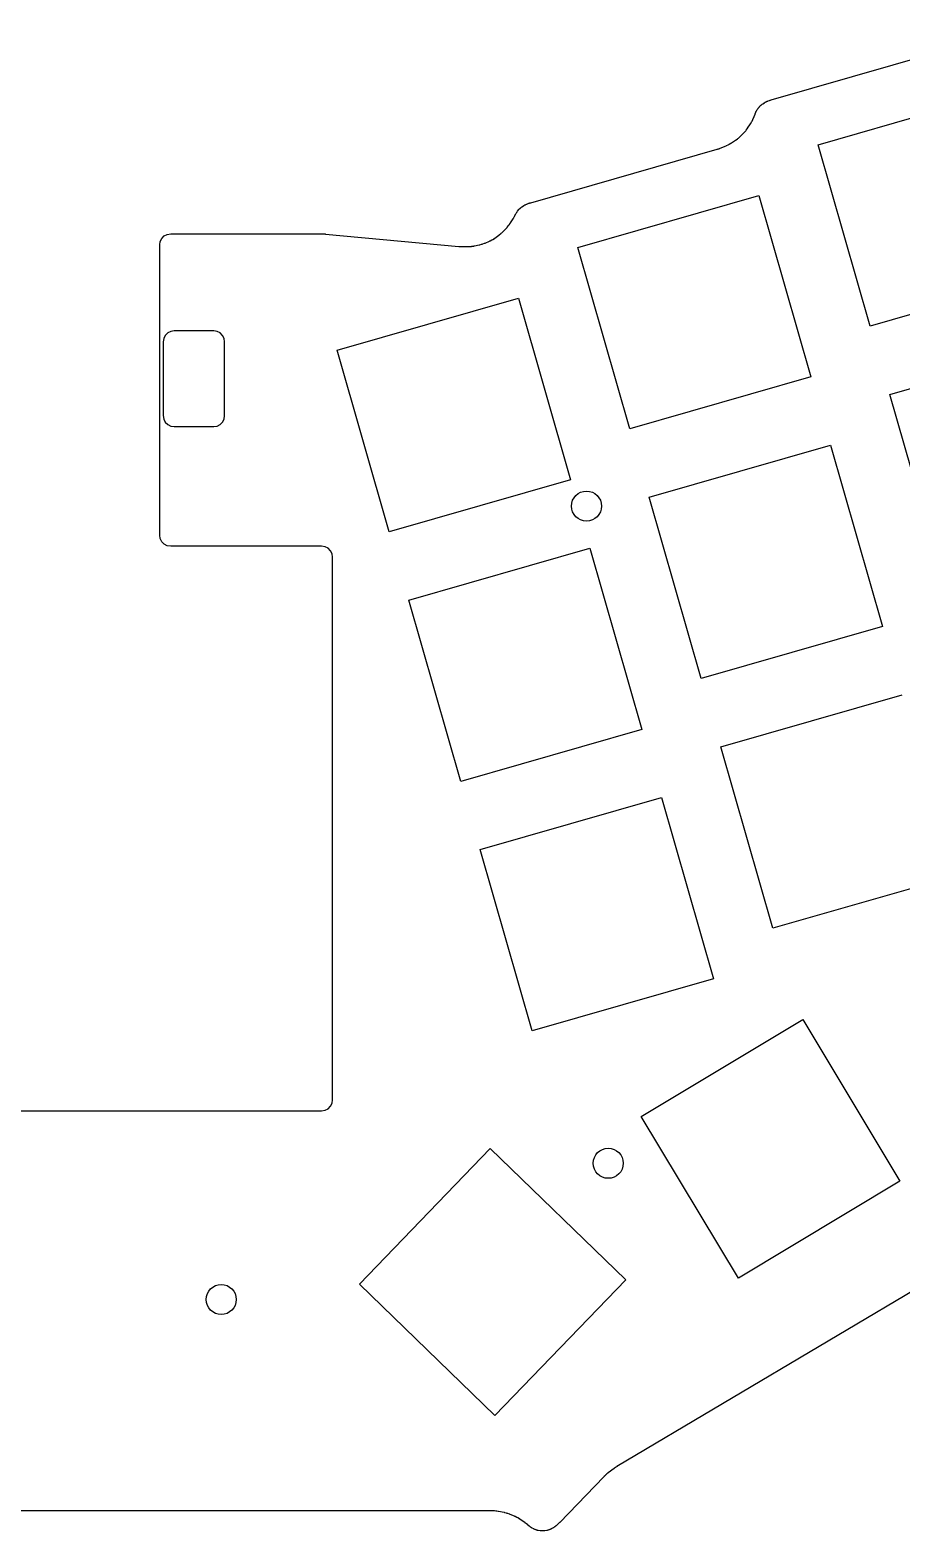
# Model space of a CAD drawing. Header units: millimetres. Extents: x 50 to 304, y -149 to -35.
# Drawn here: x 177 to 240.8, y -148.5 to -38.7 of the extents above; entities that cross this region are included whole.
import ezdxf

# ---------------------------------------------------------------- set-up
doc = ezdxf.new("R2010")
doc.units = ezdxf.units.MM
doc.layers.add('Edge.Cuts', color=254, linetype='CONTINUOUS', true_color=0xd0d2cd)

msp = doc.modelspace()

# ---------------------------------------------------------------- linework, layer by layer
at = {"layer": 'Edge.Cuts', "linetype": 'CONTINUOUS'}
for p, q in [((231.265607, -43.853902), (249.099052, -38.740643)), ((231.03098, -43.932852), (231.133731, -43.896251)), ((231.133731, -43.896251), (231.139664, -43.894163)), ((231.139664, -43.894163), (231.145614, -43.892123)), ((231.145614, -43.892123), (231.187364, -43.877986)), ((231.187364, -43.877986), (231.199333, -43.874039)), ((231.199333, -43.874039), (231.211363, -43.87028)), ((231.211363, -43.87028), (231.253535, -43.857467)), ((231.253535, -43.857467), (231.259564, -43.855661)), ((231.259564, -43.855661), (231.265607, -43.853902)), ((234.709396, -47.131192), (247.974807, -43.327396)), ((229.933324, -45.249561), (230.08224, -44.896989)), ((230.08224, -44.896989), (230.085443, -44.889294)), ((230.085443, -44.889294), (230.088566, -44.881565)), ((230.088566, -44.881565), (230.100705, -44.851065)), ((230.100705, -44.851065), (230.106707, -44.835516)), ((230.106707, -44.835516), (230.112384, -44.819845)), ((230.112384, -44.819845), (230.123241, -44.78887)), ((230.123241, -44.78887), (230.125959, -44.780986)), ((230.125959, -44.780986), (230.128594, -44.773074)), ((230.128594, -44.773074), (230.131907, -44.762951)), ((230.131907, -44.762951), (230.136057, -44.750699)), ((230.136057, -44.750699), (230.140457, -44.738535)), ((230.140457, -44.738535), (230.140458, -44.738535)), ((230.140458, -44.738535), (230.145229, -44.726518)), ((230.145229, -44.726518), (230.150492, -44.714708)), ((230.150492, -44.714708), (230.156168, -44.703085)), ((230.156168, -44.703085), (230.162179, -44.691632)), ((230.162179, -44.691632), (230.162192, -44.691608)), ((230.162192, -44.691608), (230.16848, -44.680271)), ((230.16848, -44.680271), (230.174959, -44.669042)), ((230.174959, -44.669042), (230.178086, -44.663728)), ((230.178086, -44.663728), (230.181559, -44.657883)), ((230.181559, -44.657883), (230.185081, -44.652067)), ((230.185081, -44.652067), (230.205295, -44.619012)), ((230.205295, -44.619012), (230.210553, -44.610533)), ((230.210553, -44.610533), (230.215916, -44.60212)), ((230.215916, -44.60212), (230.243849, -44.558902)), ((230.243849, -44.558902), (230.254884, -44.542285)), ((230.254884, -44.542285), (230.266331, -44.525949)), ((230.266331, -44.525949), (230.296382, -44.484178)), ((230.296382, -44.484178), (230.30226, -44.476115)), ((230.30226, -44.476115), (230.308238, -44.468125)), ((230.308238, -44.468125), (230.395305, -44.353261)), ((230.395305, -44.353261), (230.403295, -44.342941)), ((230.403295, -44.342941), (230.411494, -44.332787)), ((230.411494, -44.332787), (230.411495, -44.332787)), ((230.411495, -44.332787), (230.419998, -44.322894)), ((230.419998, -44.322894), (230.428899, -44.313358)), ((230.428899, -44.313358), (230.4289, -44.313358)), ((230.4289, -44.313358), (230.438132, -44.304136)), ((230.438132, -44.304136), (230.447628, -44.295186)), ((230.447628, -44.295186), (230.447648, -44.295168)), ((230.447648, -44.295168), (230.45737, -44.286419)), ((230.45737, -44.286419), (230.46724, -44.277837)), ((230.46724, -44.277837), (230.471987, -44.273781)), ((230.471987, -44.273781), (230.477204, -44.269361)), ((230.477204, -44.269361), (230.482459, -44.264986)), ((230.482459, -44.264986), (230.512271, -44.24038)), ((230.512271, -44.24038), (230.520039, -44.234049)), ((230.520039, -44.234049), (230.527887, -44.227816)), ((230.527887, -44.227816), (230.568442, -44.196016)), ((230.568442, -44.196016), (230.584373, -44.183844)), ((230.584373, -44.183844), (230.600604, -44.172074)), ((230.600604, -44.172074), (230.6427, -44.142347)), ((230.6427, -44.142347), (230.650923, -44.136618)), ((230.650923, -44.136618), (230.659216, -44.130992)), ((230.659216, -44.130992), (230.767663, -44.058412)), ((230.767663, -44.058412), (230.783153, -44.048302)), ((230.783153, -44.048302), (230.798872, -44.038554)), ((230.798872, -44.038554), (230.812276, -44.030455)), ((230.812276, -44.030455), (230.84189, -44.013481)), ((230.84189, -44.013481), (230.872256, -43.997894)), ((230.872256, -43.997894), (230.900373, -43.984273)), ((230.900373, -43.984273), (230.903013, -43.983031)), ((230.903013, -43.983031), (230.905683, -43.98185)), ((230.905683, -43.98185), (230.90837, -43.980711)), ((230.90837, -43.980711), (230.911067, -43.979592)), ((230.911067, -43.979592), (230.954766, -43.96167)), ((230.954766, -43.96167), (230.966395, -43.957006)), ((230.966395, -43.957006), (230.978095, -43.952526)), ((230.978095, -43.952526), (231.01919, -43.937157)), ((231.01919, -43.937157), (231.025076, -43.934981)), ((231.025076, -43.934981), (231.03098, -43.932852)), ((229.374695, -46.134637), (229.401161, -46.103796)), ((229.401161, -46.103796), (229.426026, -46.071651)), ((229.426026, -46.071651), (229.510102, -45.957057)), ((229.510102, -45.957057), (229.521914, -45.940522)), ((229.521914, -45.940522), (229.533302, -45.923692)), ((229.533302, -45.923692), (229.744315, -45.603143)), ((229.744315, -45.603143), (229.754178, -45.58778)), ((229.754178, -45.58778), (229.763689, -45.572197)), ((229.763689, -45.572197), (229.828956, -45.462455)), ((229.828956, -45.462455), (229.846893, -45.430666)), ((229.846893, -45.430666), (229.863361, -45.398092)), ((229.863361, -45.398092), (229.918356, -45.282857)), ((229.918356, -45.282857), (229.92603, -45.266295)), ((229.92603, -45.266295), (229.933324, -45.249561)), ((227.514729, -47.388481), (227.954878, -47.212304)), ((227.954878, -47.212304), (227.973643, -47.204515)), ((227.973643, -47.204515), (227.992204, -47.196252)), ((227.992204, -47.196252), (228.12126, -47.136825)), ((228.12126, -47.136825), (228.157715, -47.118903)), ((228.157715, -47.118903), (228.193213, -47.099154)), ((228.193213, -47.099154), (228.315578, -47.026948)), ((228.315578, -47.026948), (228.332942, -47.016402)), ((228.332942, -47.016402), (228.350033, -47.005419)), ((228.350033, -47.005419), (228.652489, -46.805574)), ((228.652489, -46.805574), (228.669158, -46.794256)), ((228.669158, -46.794256), (228.685536, -46.782522)), ((228.685536, -46.782522), (228.79906, -46.699007)), ((228.79906, -46.699007), (228.83091, -46.674316)), ((228.83091, -46.674316), (228.861477, -46.648052)), ((228.861477, -46.648052), (228.966022, -46.553543)), ((228.966022, -46.553543), (228.980798, -46.539843)), ((228.980798, -46.539843), (228.995225, -46.525775)), ((228.995225, -46.525775), (229.251431, -46.269569)), ((229.251431, -46.269569), (229.265617, -46.255018)), ((229.265617, -46.255018), (229.279429, -46.240111)), ((229.279429, -46.240111), (229.374695, -46.134637)), ((238.513192, -60.396603), (234.709396, -47.131192)), ((213.656595, -51.373905), (227.3036, -47.460795)), ((227.3036, -47.460795), (227.313337, -47.457936)), ((227.313337, -47.457936), (227.323038, -47.454954)), ((227.323038, -47.454954), (227.390798, -47.43365)), ((227.390798, -47.43365), (227.410082, -47.427317)), ((227.410082, -47.427317), (227.429198, -47.420497)), ((227.429198, -47.420497), (227.495789, -47.395785)), ((227.495789, -47.395785), (227.505282, -47.392193)), ((227.505282, -47.392193), (227.514729, -47.388481)), ((213.049462, -51.651026), (213.158729, -51.578181)), ((213.158729, -51.578181), (213.174082, -51.568197)), ((213.174082, -51.568197), (213.18966, -51.558568)), ((213.18966, -51.558568), (213.203233, -51.55039)), ((213.203233, -51.55039), (213.232868, -51.533449)), ((213.232868, -51.533449), (213.263248, -51.51788)), ((213.263248, -51.51788), (213.291372, -51.504271)), ((213.291372, -51.504271), (213.294014, -51.50303)), ((213.294014, -51.50303), (213.296683, -51.50185)), ((213.296683, -51.50185), (213.29937, -51.500711)), ((213.29937, -51.500711), (213.302067, -51.499592)), ((213.302067, -51.499592), (213.345766, -51.48167)), ((213.345766, -51.48167), (213.357395, -51.477006)), ((213.357395, -51.477006), (213.369095, -51.472526)), ((213.369095, -51.472526), (213.410191, -51.457156)), ((213.410191, -51.457156), (213.416076, -51.454981)), ((213.416076, -51.454981), (213.421979, -51.452852)), ((213.421979, -51.452852), (213.524739, -51.416247)), ((213.524739, -51.416247), (213.530677, -51.414158)), ((213.530677, -51.414158), (213.536631, -51.412116)), ((213.536631, -51.412116), (213.578373, -51.397983)), ((213.578373, -51.397983), (213.590333, -51.394038)), ((213.590333, -51.394038), (213.602354, -51.390282)), ((213.602354, -51.390282), (213.644521, -51.37747)), ((213.644521, -51.37747), (213.650551, -51.375664)), ((213.650551, -51.375664), (213.656595, -51.373905)), ((217.100396, -54.651192), (230.365807, -50.847396)), ((230.365807, -50.847396), (234.169603, -64.112807)), ((212.171962, -52.855071), (212.370801, -52.542371)), ((212.370801, -52.542371), (212.375236, -52.535316)), ((212.375236, -52.535316), (212.379597, -52.528215)), ((212.379597, -52.528215), (212.409852, -52.478372)), ((212.409852, -52.478372), (212.418346, -52.464043)), ((212.418346, -52.464043), (212.426541, -52.44954)), ((212.426541, -52.44954), (212.454696, -52.398478)), ((212.454696, -52.398478), (212.458681, -52.391162)), ((212.458681, -52.391162), (212.462589, -52.383805)), ((212.462589, -52.383805), (212.525388, -52.264081)), ((212.525388, -52.264081), (212.528466, -52.258272)), ((212.528466, -52.258272), (212.531591, -52.252488)), ((212.531591, -52.252488), (212.553641, -52.21208)), ((212.553641, -52.21208), (212.560035, -52.200587)), ((212.560035, -52.200587), (212.566617, -52.189201)), ((212.566617, -52.189201), (212.589981, -52.149544)), ((212.589981, -52.149544), (212.593344, -52.143889)), ((212.593344, -52.143889), (212.596753, -52.138262)), ((212.596753, -52.138262), (212.597411, -52.137188)), ((212.597411, -52.137188), (212.601541, -52.130526)), ((212.601541, -52.130526), (212.605755, -52.123917)), ((212.605755, -52.123917), (212.634849, -52.078902)), ((212.634849, -52.078902), (212.645884, -52.062285)), ((212.645884, -52.062285), (212.657331, -52.045949)), ((212.657331, -52.045949), (212.687382, -52.004177)), ((212.687382, -52.004177), (212.69326, -51.996115)), ((212.69326, -51.996115), (212.699238, -51.988125)), ((212.699238, -51.988125), (212.786305, -51.873261)), ((212.786305, -51.873261), (212.794295, -51.862941)), ((212.794295, -51.862941), (212.802494, -51.852787)), ((212.802494, -51.852787), (212.802495, -51.852787)), ((212.802495, -51.852787), (212.810997, -51.842894)), ((212.810997, -51.842894), (212.819899, -51.833358)), ((212.819899, -51.833358), (212.8199, -51.833358)), ((212.8199, -51.833358), (212.82913, -51.824134)), ((212.82913, -51.824134), (212.838619, -51.815176)), ((212.838619, -51.815176), (212.83878, -51.815028)), ((212.83878, -51.815028), (212.848348, -51.806393)), ((212.848348, -51.806393), (212.858055, -51.797912)), ((212.858055, -51.797912), (212.863235, -51.793459)), ((212.863235, -51.793459), (212.868136, -51.789281)), ((212.868136, -51.789281), (212.873069, -51.785142)), ((212.873069, -51.785142), (212.902356, -51.760775)), ((212.902356, -51.760775), (212.910544, -51.754055)), ((212.910544, -51.754055), (212.918819, -51.747443)), ((212.918819, -51.747443), (212.957638, -51.716849)), ((212.957638, -51.716849), (212.974456, -51.703951)), ((212.974456, -51.703951), (212.99161, -51.691504)), ((212.99161, -51.691504), (213.031995, -51.663007)), ((213.031995, -51.663007), (213.040689, -51.656959)), ((213.040689, -51.656959), (213.049462, -51.651026)), ((186.829772, -53.804786), (187.052786, -53.691155)), ((187.052786, -53.691155), (187.3, -53.652)), ((187.3, -53.652), (198.353809, -53.652)), ((198.353809, -53.652), (198.358641, -53.652015)), ((198.358641, -53.652015), (198.363472, -53.652058)), ((198.363472, -53.652058), (198.397312, -53.652467)), ((198.397312, -53.652467), (198.406985, -53.652642)), ((198.406985, -53.652642), (198.416655, -53.652935)), ((198.416655, -53.652935), (198.450471, -53.654162)), ((198.450471, -53.654162), (198.455301, -53.654352)), ((198.455301, -53.654352), (198.460131, -53.654571)), ((198.460131, -53.654571), (198.543667, -53.658613)), ((198.543667, -53.658613), (198.548151, -53.658843)), ((198.548151, -53.658843), (198.552635, -53.659097)), ((198.552635, -53.659097), (198.584003, -53.660968)), ((198.584003, -53.660968), (198.59296, -53.661553)), ((198.59296, -53.661553), (198.601911, -53.662238)), ((198.601911, -53.662238), (198.633232, -53.664813)), ((198.633232, -53.664813), (198.637705, -53.665194)), ((198.637705, -53.665194), (198.642175, -53.665599)), ((198.642175, -53.665599), (208.394323, -54.577557)), ((211.030599, -53.957716), (211.326621, -53.748127)), ((211.326621, -53.748127), (211.342997, -53.736219)), ((211.342997, -53.736219), (211.359065, -53.723899)), ((211.359065, -53.723899), (211.470371, -53.636312)), ((211.470371, -53.636312), (211.501556, -53.610467)), ((211.501556, -53.610467), (211.531393, -53.583078)), ((211.531393, -53.583078), (211.633273, -53.484687)), ((211.633273, -53.484687), (211.647659, -53.470437)), ((211.647659, -53.470437), (211.661681, -53.455828)), ((211.661681, -53.455828), (211.921983, -53.177638)), ((211.921983, -53.177638), (211.93452, -53.163924)), ((211.93452, -53.163924), (211.946735, -53.149923)), ((211.946735, -53.149923), (212.031032, -53.051)), ((212.031032, -53.051), (212.05447, -53.022165)), ((212.05447, -53.022165), (212.076544, -52.992273)), ((212.076544, -52.992273), (212.151301, -52.885954)), ((212.151301, -52.885954), (212.161811, -52.870633)), ((212.161811, -52.870633), (212.171962, -52.855071)), ((186.5, -54.452), (186.539155, -54.204786)), ((186.5, -75.702), (186.5, -54.452)), ((186.539155, -54.204786), (186.652786, -53.981772)), ((186.652786, -53.981772), (186.829772, -53.804786)), ((208.394323, -54.577557), (208.404476, -54.578441)), ((208.404476, -54.578441), (208.41464, -54.579195)), ((208.41464, -54.579195), (208.485781, -54.584024)), ((208.485781, -54.584024), (208.506121, -54.585145)), ((208.506121, -54.585145), (208.526482, -54.585747)), ((208.526482, -54.585747), (208.597779, -54.586947)), ((208.597779, -54.586947), (208.607969, -54.587054)), ((208.607969, -54.587054), (208.61816, -54.58703)), ((208.61816, -54.58703), (209.093283, -54.582924)), ((209.093283, -54.582924), (209.113463, -54.582495)), ((209.113463, -54.582495), (209.133626, -54.581557)), ((209.133626, -54.581557), (209.27455, -54.573219)), ((209.27455, -54.573219), (209.31477, -54.569819)), ((209.31477, -54.569819), (209.354767, -54.564394)), ((209.354767, -54.564394), (209.494132, -54.5419)), ((209.494132, -54.5419), (209.514018, -54.538433)), ((209.514018, -54.538433), (209.53381, -54.534464)), ((209.53381, -54.534464), (209.888113, -54.458766)), ((209.888113, -54.458766), (209.907892, -54.454277)), ((209.907892, -54.454277), (209.927551, -54.449287)), ((209.927551, -54.449287), (210.064603, -54.412653)), ((210.064603, -54.412653), (210.103514, -54.401188)), ((210.103514, -54.401188), (210.141794, -54.387765)), ((210.141794, -54.387765), (210.27443, -54.337443)), ((210.27443, -54.337443), (210.293301, -54.330008)), ((210.293301, -54.330008), (210.311979, -54.322097)), ((210.311979, -54.322097), (210.643107, -54.176866)), ((210.643107, -54.176866), (210.661569, -54.168487)), ((210.661569, -54.168487), (210.679814, -54.159644)), ((210.679814, -54.159644), (210.806623, -54.096181)), ((210.806623, -54.096181), (210.842412, -54.07712)), ((210.842412, -54.07712), (210.877189, -54.056271)), ((210.877189, -54.056271), (210.996924, -53.9803)), ((210.996924, -53.9803), (211.013905, -53.969222)), ((211.013905, -53.969222), (211.030599, -53.957716)), ((220.904192, -67.916603), (217.100396, -54.651192)), ((251.778603, -56.592807), (238.513192, -60.396603)), ((199.491396, -62.172192), (212.756807, -58.368396)), ((212.756807, -58.368396), (216.560603, -71.633807)), ((186.789155, -61.302786), (186.75, -61.55)), ((186.902786, -61.079772), (186.789155, -61.302786)), ((187.079772, -60.902786), (186.902786, -61.079772)), ((187.302786, -60.789155), (187.079772, -60.902786)), ((187.55, -60.75), (187.302786, -60.789155)), ((190.45, -60.75), (187.55, -60.75)), ((190.697214, -60.789155), (190.45, -60.75)), ((190.920228, -60.902786), (190.697214, -60.789155)), ((191.097214, -61.079772), (190.920228, -60.902786)), ((191.210845, -61.302786), (191.097214, -61.079772)), ((191.25, -61.55), (191.210845, -61.302786)), ((186.75, -61.55), (186.75, -66.95)), ((191.25, -66.95), (191.25, -61.55)), ((203.295192, -75.437603), (199.491396, -62.172192)), ((239.946396, -65.395192), (253.211807, -61.591396)), ((234.169603, -64.112807), (220.904192, -67.916603)), ((243.750192, -78.660603), (239.946396, -65.395192)), ((186.75, -66.95), (186.789155, -67.197214)), ((191.210845, -67.197214), (191.25, -66.95)), ((186.789155, -67.197214), (186.902786, -67.420228)), ((186.902786, -67.420228), (187.079772, -67.597214)), ((187.079772, -67.597214), (187.302786, -67.710845)), ((187.302786, -67.710845), (187.55, -67.75)), ((187.55, -67.75), (190.45, -67.75)), ((190.45, -67.75), (190.697214, -67.710845)), ((190.697214, -67.710845), (190.920228, -67.597214)), ((190.920228, -67.597214), (191.097214, -67.420228)), ((191.097214, -67.420228), (191.210845, -67.197214)), ((222.337396, -72.915192), (235.602807, -69.111396)), ((235.602807, -69.111396), (239.406603, -82.376807)), ((216.560603, -71.633807), (203.295192, -75.437603)), ((226.141192, -86.180603), (222.337396, -72.915192)), ((186.539155, -75.949214), (186.5, -75.702)), ((186.652786, -76.172227), (186.539155, -75.949214)), ((186.829772, -76.349214), (186.652786, -76.172227)), ((187.052786, -76.462845), (186.829772, -76.349214)), ((187.3, -76.502), (187.052786, -76.462845)), ((198.35, -76.502), (187.3, -76.502)), ((198.597214, -76.541155), (198.35, -76.502)), ((198.820228, -76.654786), (198.597214, -76.541155)), ((198.997214, -76.831772), (198.820228, -76.654786)), ((199.110845, -77.054786), (198.997214, -76.831772)), ((204.728396, -80.436192), (217.993807, -76.632396)), ((217.993807, -76.632396), (221.797603, -89.897807)), ((199.15, -77.301999), (199.110845, -77.054786)), ((199.15, -117.001999), (199.15, -77.301999)), ((208.532192, -93.701603), (204.728396, -80.436192)), ((239.406603, -82.376807), (226.141192, -86.180603)), ((227.574396, -91.179192), (240.839807, -87.375396)), ((221.797603, -89.897807), (208.532192, -93.701603)), ((231.378192, -104.444603), (227.574396, -91.179192)), ((209.965396, -98.699192), (223.230807, -94.895396)), ((223.230807, -94.895396), (227.034603, -108.160807)), ((213.769192, -111.964603), (209.965396, -98.699192)), ((244.643603, -100.640807), (231.378192, -104.444603)), ((227.034603, -108.160807), (213.769192, -111.964603)), ((221.753782, -118.227308), (233.582691, -111.119782)), ((233.582691, -111.119782), (240.690217, -122.948691)), ((198.820228, -117.649213), (198.997214, -117.472227)), ((198.997214, -117.472227), (199.110845, -117.249213)), ((199.110845, -117.249213), (199.15, -117.001999)), ((155.65, -117.801999), (198.35, -117.801999)), ((198.35, -117.801999), (198.597214, -117.762844)), ((198.597214, -117.762844), (198.820228, -117.649213)), ((228.861308, -130.056217), (221.753782, -118.227308)), ((201.111412, -130.496301), (210.697698, -120.569412)), ((210.697698, -120.569412), (220.624587, -130.155698)), ((256.837037, -121.969207), (219.95845, -143.833225)), ((240.690217, -122.948691), (228.861308, -130.056217)), ((211.038301, -140.082587), (201.111412, -130.496301)), ((220.624587, -130.155698), (211.038301, -140.082587)), ((219.95845, -143.833225), (219.949632, -143.838529)), ((218.998269, -144.580641), (215.776428, -147.916364)), ((219.000613, -144.578224), (218.998269, -144.580641)), ((219.002968, -144.575817), (219.000613, -144.578224)), ((219.019485, -144.559001), (219.002968, -144.575817)), ((219.024221, -144.55422), (219.019485, -144.559001)), ((219.028997, -144.549479), (219.024221, -144.55422)), ((219.045791, -144.532946), (219.028997, -144.549479)), ((219.048199, -144.530587), (219.045791, -144.532946)), ((219.050617, -144.528237), (219.048199, -144.530587)), ((219.108083, -144.472614), (219.050617, -144.528237)), ((219.117573, -144.463577), (219.108083, -144.472614)), ((219.12721, -144.454699), (219.117573, -144.463577)), ((219.194338, -144.393855), (219.12721, -144.454699)), ((219.214037, -144.376579), (219.194338, -144.393855)), ((219.23429, -144.359958), (219.214037, -144.376579)), ((219.305256, -144.30364), (219.23429, -144.359958)), ((219.315588, -144.295576), (219.305256, -144.30364)), ((219.326051, -144.287685), (219.315588, -144.295576)), ((219.770002, -143.958478), (219.326051, -144.287685)), ((219.778306, -143.952404), (219.770002, -143.958478)), ((219.786686, -143.946436), (219.778306, -143.952404)), ((219.84562, -143.90504), (219.786686, -143.946436)), ((219.862614, -143.893428), (219.84562, -143.90504)), ((219.879901, -143.882255), (219.862614, -143.893428)), ((219.940883, -143.843947), (219.879901, -143.882255)), ((219.949632, -143.838529), (219.940883, -143.843947)), ((210.693772, -147.058), (143.358753, -147.058)), ((210.698883, -147.058016), (210.693772, -147.058)), ((210.703994, -147.058065), (210.698883, -147.058016)), ((210.739766, -147.058521), (210.703994, -147.058065)), ((210.749981, -147.058718), (210.739766, -147.058521)), ((210.760194, -147.059044), (210.749981, -147.058718)), ((210.79594, -147.060415), (210.760194, -147.059044)), ((210.80105, -147.060627), (210.79594, -147.060415)), ((210.806159, -147.060872), (210.80105, -147.060627)), ((210.978425, -147.069684), (210.806159, -147.060872)), ((210.993173, -147.070575), (210.978425, -147.069684)), ((211.007901, -147.071737), (210.993173, -147.070575)), ((211.110873, -147.080828), (211.007901, -147.071737)), ((211.14025, -147.083969), (211.110873, -147.080828)), ((211.169491, -147.088192), (211.14025, -147.083969)), ((211.27151, -147.104855), (211.169491, -147.088192)), ((211.286071, -147.107372), (211.27151, -147.104855)), ((211.300582, -147.110157), (211.286071, -147.107372)), ((211.715633, -147.193795), (211.300582, -147.110157)), ((211.73546, -147.198053), (211.715633, -147.193795)), ((211.755173, -147.202811), (211.73546, -147.198053)), ((211.89261, -147.237839), (211.755173, -147.202811)), ((211.931642, -147.248847), (211.89261, -147.237839)), ((211.970065, -147.261819), (211.931642, -147.248847)), ((212.103252, -147.310579), (211.970065, -147.261819)), ((212.122205, -147.317791), (212.103252, -147.310579)), ((212.140968, -147.325481), (212.122205, -147.317791)), ((212.473017, -147.466512), (212.140968, -147.325481)), ((212.491582, -147.474677), (212.473017, -147.466512)), ((212.509934, -147.48331), (212.491582, -147.474677)), ((212.637511, -147.545305), (212.509934, -147.48331)), ((212.673524, -147.56395), (212.637511, -147.545305)), ((212.708548, -147.584395), (212.673524, -147.56395)), ((212.829192, -147.658985), (212.708548, -147.584395)), ((212.846307, -147.669869), (212.829192, -147.658985)), ((212.86314, -147.681184), (212.846307, -147.669869)), ((213.252569, -147.950158), (212.86314, -147.681184)), ((213.260928, -147.956011), (213.252569, -147.950158)), ((213.269213, -147.96197), (213.260928, -147.956011)), ((213.326918, -148.004041), (213.269213, -147.96197)), ((213.343253, -148.016272), (213.326918, -148.004041)), ((213.359271, -148.028917), (213.343253, -148.016272)), ((213.414756, -148.073875), (213.359271, -148.028917)), ((213.422643, -148.08035), (213.414756, -148.073875)), ((213.430448, -148.086925), (213.422643, -148.08035)), ((213.521834, -148.164919), (213.430448, -148.086925)), ((213.526867, -148.169179), (213.521834, -148.164919)), ((213.531936, -148.173398), (213.526867, -148.169179)), ((213.567514, -148.202762), (213.531936, -148.173398)), ((213.577746, -148.211066), (213.567514, -148.202762)), ((213.588112, -148.2192), (213.577746, -148.211066)), ((213.628803, -148.25059), (213.588112, -148.2192)), ((215.430179, -148.225123), (215.415372, -148.236327)), ((215.45216, -148.208087), (215.430179, -148.225123)), ((215.465078, -148.197861), (215.45216, -148.208087)), ((215.477783, -148.18737), (215.465078, -148.197861)), ((215.506945, -148.162783), (215.477783, -148.18737)), ((215.513215, -148.15744), (215.506945, -148.162783)), ((215.519431, -148.152033), (215.513215, -148.15744)), ((215.646506, -148.040329), (215.519431, -148.152033)), ((215.65261, -148.034908), (215.646506, -148.040329)), ((215.658658, -148.029425), (215.65261, -148.034908)), ((215.700801, -147.990828), (215.658658, -148.029425)), ((215.712734, -147.979672), (215.700801, -147.990828)), ((215.724437, -147.968276), (215.712734, -147.979672)), ((215.764969, -147.927989), (215.724437, -147.968276)), ((215.770728, -147.922206), (215.764969, -147.927989)), ((215.776428, -147.916364), (215.770728, -147.922206)), ((213.629863, -148.251401), (213.628803, -148.25059)), ((213.63093, -148.252203), (213.629863, -148.251401)), ((213.632008, -148.252988), (213.63093, -148.252203)), ((213.633105, -148.253748), (213.632008, -148.252988)), ((213.660319, -148.272163), (213.633105, -148.253748)), ((213.689045, -148.29066), (213.660319, -148.272163)), ((213.718586, -148.307824), (213.689045, -148.29066)), ((213.732533, -148.315509), (213.718586, -148.307824)), ((213.74863, -148.324139), (213.732533, -148.315509)), ((213.764921, -148.3324), (213.74863, -148.324139)), ((213.882326, -148.390258), (213.764921, -148.3324)), ((213.891959, -148.394925), (213.882326, -148.390258)), ((213.901653, -148.399463), (213.891959, -148.394925)), ((213.946413, -148.420052), (213.901653, -148.399463)), ((213.965971, -148.428733), (213.946413, -148.420052)), ((213.985754, -148.436888), (213.965971, -148.428733)), ((214.031554, -148.455055), (213.985754, -148.436888)), ((214.041525, -148.458933), (214.031554, -148.455055)), ((214.051548, -148.462677), (214.041525, -148.458933)), ((214.087902, -148.475983), (214.051548, -148.462677)), ((214.093496, -148.478008), (214.087902, -148.475983)), ((214.099105, -148.47999), (214.093496, -148.478008)), ((214.106908, -148.482714), (214.099105, -148.47999)), ((214.11815, -148.486548), (214.106908, -148.482714)), ((214.129448, -148.490213), (214.11815, -148.486548)), ((214.130588, -148.490575), (214.129448, -148.490213)), ((214.14305, -148.494326), (214.130588, -148.490575)), ((214.155611, -148.497728), (214.14305, -148.494326)), ((214.168277, -148.500696), (214.155611, -148.497728)), ((214.181054, -148.503143), (214.168277, -148.500696)), ((214.181055, -148.503144), (214.181054, -148.503143)), ((214.193907, -148.505199), (214.181055, -148.503144)), ((214.206798, -148.506992), (214.193907, -148.505199)), ((214.348286, -148.525199), (214.206798, -148.506992)), ((214.359162, -148.526522), (214.348286, -148.525199)), ((214.370054, -148.527697), (214.359162, -148.526522)), ((214.41835, -148.532572), (214.370054, -148.527697)), ((214.440185, -148.534473), (214.41835, -148.532572)), ((214.462064, -148.535777), (214.440185, -148.534473)), ((214.510555, -148.537998), (214.462064, -148.535777)), ((214.521502, -148.538425), (214.510555, -148.537998)), ((214.532455, -148.538702), (214.521502, -148.538425)), ((214.571302, -148.539416), (214.532455, -148.538702)), ((214.576985, -148.539501), (214.571302, -148.539416)), ((214.582669, -148.539545), (214.576985, -148.539501)), ((214.59163, -148.539582), (214.582669, -148.539545)), ((214.602995, -148.539549), (214.59163, -148.539582)), ((214.614359, -148.539355), (214.602995, -148.539549)), ((214.616028, -148.539314), (214.614359, -148.539355)), ((214.62899, -148.538819), (214.616028, -148.539314)), ((214.641935, -148.537964), (214.62899, -148.538819)), ((214.654836, -148.536659), (214.641935, -148.537963)), ((214.641935, -148.537963), (214.641935, -148.537964)), ((214.667673, -148.534822), (214.654836, -148.536659)), ((214.680452, -148.532584), (214.667673, -148.534822)), ((214.693183, -148.530081), (214.680452, -148.532584)), ((214.835454, -148.500573), (214.693183, -148.530081)), ((214.845399, -148.498444), (214.835454, -148.500573)), ((214.855316, -148.496189), (214.845399, -148.498444)), ((214.904677, -148.484635), (214.855316, -148.496189)), ((214.924413, -148.47975), (214.904677, -148.484635)), ((214.944018, -148.474365), (214.924413, -148.47975)), ((214.99273, -148.460317), (214.944018, -148.474365)), ((215.002481, -148.457438), (214.99273, -148.460317)), ((215.012195, -148.454435), (215.002481, -148.457438)), ((215.04886, -148.442845), (215.012195, -148.454435)), ((215.054937, -148.440897), (215.04886, -148.442845)), ((215.060999, -148.4389), (215.054937, -148.440897)), ((215.067781, -148.436637), (215.060999, -148.4389)), ((215.079827, -148.432508), (215.067781, -148.436637)), ((215.091807, -148.428191), (215.079827, -148.432508)), ((215.092208, -148.428042), (215.091807, -148.428191)), ((215.10443, -148.423326), (215.092208, -148.428042)), ((215.116512, -148.418261), (215.10443, -148.423326)), ((215.128405, -148.412778), (215.116512, -148.418261)), ((215.140062, -148.406808), (215.128405, -148.412778)), ((215.151533, -148.400475), (215.140062, -148.406807)), ((215.140062, -148.406807), (215.140062, -148.406808)), ((215.162871, -148.393907), (215.151533, -148.400475)), ((215.302016, -148.311363), (215.162871, -148.393907)), ((215.310867, -148.306035), (215.302016, -148.311363)), ((215.319649, -148.300593), (215.310867, -148.306035)), ((215.346604, -148.283647), (215.319649, -148.300593)), ((215.363951, -148.272425), (215.346604, -148.283647)), ((215.381005, -148.260759), (215.363951, -148.272425)), ((215.400309, -148.247183), (215.381005, -148.260759)), ((215.415372, -148.236327), (215.400309, -148.247183))]:
    msp.add_line(p, q, dxfattribs=at)
at = {"layer": 'Edge.Cuts'}
for centre in [(217.74, -73.567), (219.329999, -121.642), (191, -131.605)]:
    msp.add_circle(centre, 1.099999, dxfattribs=at)

doc.saveas('drawing.dxf')
